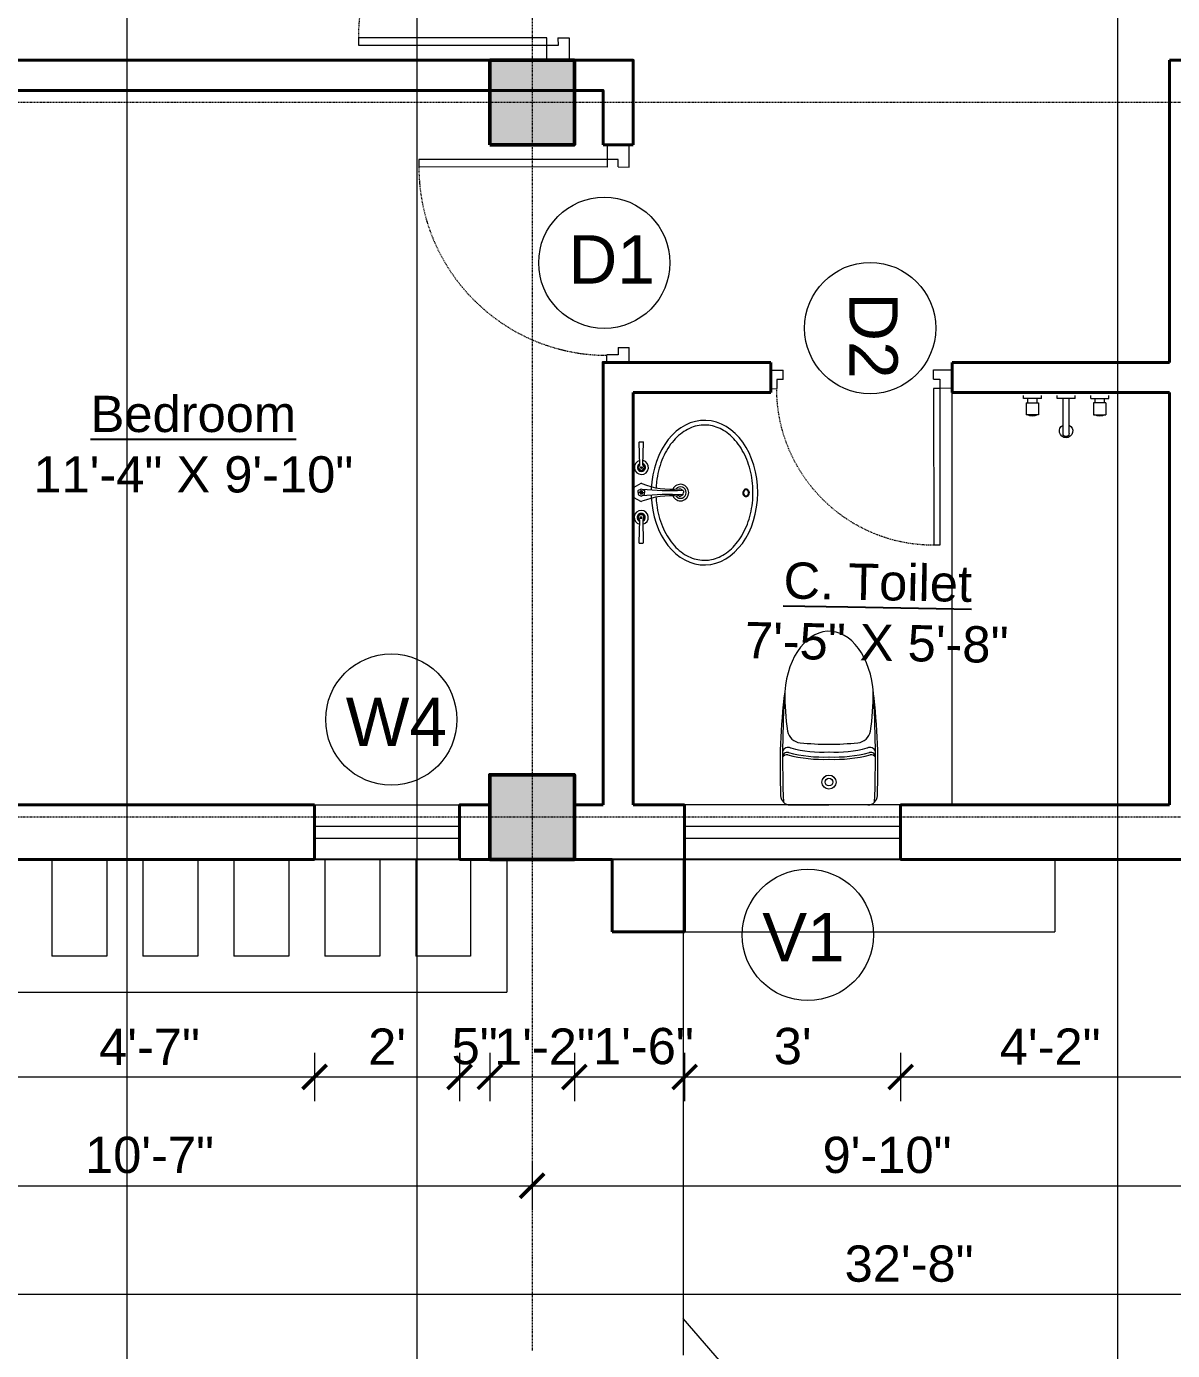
# Model space of a CAD drawing. Header units: inches. Extents: x 136316 to 155547, y -21384 to -17606.
# Drawn here: x 151810.4 to 152000.1, y -19205.7 to -18986.6 of the extents above; entities that cross this region are included whole.
import ezdxf

# ---------------------------------------------------------------- set-up
doc = ezdxf.new("R2010")
doc.units = ezdxf.units.IN
doc.header["$LTSCALE"] = 0.5
doc.header["$MEASUREMENT"] = 0
doc.header["$PDMODE"] = 66
doc.linetypes.add('CENTER', pattern=[2, 1.25, -0.25, 0.25, -0.25])
doc.linetypes.add('HIDDEN', pattern=[0.375, 0.25, -0.125])
for name, color, linetype, lineweight in [('Annotate-Lite.w', 177, 'Continuous', 9), ('Annotations-Bold.w', 177, 'Continuous', 13), ('C-COLUMN', 1, 'Continuous', 50), ('DIM', 4, 'Continuous', 5), ('DIM 1-100', 4, 'Continuous', 13), ('Door-Window.w', 4, 'Continuous', 15), ('Fittings', 9, 'Continuous', 5), ('Fixture-Fittings.w', 9, 'Continuous', 9), ('PARAPET', 50, 'Continuous', 13), ('TEXT', 220, 'Continuous', 9), ('Toilet', 7, 'Continuous', 25), ('wall', 1, 'Continuous', 40), ('window', 4, 'Continuous', 13)]:
    doc.layers.add(name, color=color, linetype=linetype, lineweight=lineweight)
doc.styles.add('arial.', font='arial.ttf')
doc.styles.add('gaurav', font='arial.ttf')
doc.styles.get("Standard").update_dxf_attribs({"font": 'arial.ttf'})
doc.dimstyles.new('1 by 96', dxfattribs={"dimtxt": 6, "dimasz": 4, "dimexe": 4, "dimexo": 4, "dimgap": 2, "dimtad": 1, "dimdec": 0, "dimzin": 0, "dimdsep": 46, "dimlunit": 4, "dimtxsty": 'Standard', "dimblk": 'ARCHTICK', "dimcen": 0, "dimdle": 4, "dimadec": 0, "dimazin": 0, "dimtfac": 1, "dimtdec": 0, "dimtix": 1, "dimtofl": 0, "dimtmove": 1, "dimatfit": 3, "dimldrblk": 'ARCHTICK', "dimfxl": 4, "dimfxlon": 1, "dimtolj": 1, "dimtzin": 0, "dimlwd": -1, "dimlwe": -1, "dimarcsym": 0})

# ---------------------------------------------------------------- blocks, each defined once
blk = doc.blocks.new('3-0')
at = {"ltscale": 3}
for p, q in [((11063.05, 10097.68), (11065.97, 10099.9)), ((11065.97, 10099.9), (11066.71, 10098.92)), ((11063.05, 10097.68), (11064.53, 10095.73)), ((11065.25, 10097.81), (11066.71, 10098.92)), ((11065.99, 10096.84), (11065.25, 10097.81)), ((11065.99, 10096.84), (11064.53, 10095.73)), ((11085.5, 10074.13), (11110.32, 10092.96)), ((11111.05, 10091.97), (11110.32, 10092.96)), ((11086.24, 10073.15), (11111.05, 10091.97)), ((11084.78, 10072.04), (11086.24, 10073.15)), ((11086.24, 10073.15), (11085.5, 10074.13)), ((11087.72, 10071.2), (11086.24, 10073.15)), ((11084.04, 10073.02), (11082.57, 10071.91)), ((11082.57, 10071.91), (11084.79, 10068.98)), ((11084.04, 10073.02), (11084.78, 10072.04)), ((11084.79, 10068.98), (11087.72, 10071.2))]:
    blk.add_line(p, q, dxfattribs=at)
at = {"layer": 'Door-Window.w', "color": 9, "linetype": 'HIDDEN', "lineweight": 18}
blk.add_arc((11085.5, 10074.13), 31.16, 37.1906, 127.1465, dxfattribs=at)
blk = doc.blocks.new('tht')
for p in [(672498.79, -367827.02), (672511.67, -367827.02)]:
    blk.add_line(p, (672505.23, -367827.02))
for radius in [1.17, 0.634]:
    blk.add_circle((672505.23, -367823.24), radius)
for centre, radius, start, end in [((672598.59, -367820.91), 101.47, 172.8664, 182.5999), ((672667.29, -367819.26), 169.75, 176.3006, 182.4712), ((672541.19, -367808.57), 43.29, 179.6519, 188.297), ((672469.27, -367808.57), 43.29, 351.703, 0.3481), ((672411.87, -367820.91), 101.47, 357.4001, 7.1336), ((672343.17, -367819.26), 169.75, 357.5288, 3.6994), ((672500.68, -367814.39), 2.36, 190.4701, 264.6079), ((672509.78, -367814.39), 2.36, 275.3921, 349.5299), ((672505.55, -367762.72), 54.26, 264.6079, 269.6591), ((672504.91, -367762.72), 54.26, 270.3409, 275.3921), ((672498.28, -367819.07), 0.741, 72.3593, 185.9315), ((672498.21, -367819.43), 0.718, 73.3813, 156.4724), ((672498.46, -367818.44), 0.947, 62.2033, 161.9404), ((672504.3, -367795.78), 23.7, 255.6185, 272.2533), ((672504.3, -367795.78), 23.31, 255.6185, 272.2533), ((672504.3, -367796.55), 21.73, 255.6185, 272.4575), ((672506.16, -367796.55), 21.73, 267.5425, 284.3815), ((672506.16, -367795.78), 23.7, 267.7467, 284.3815), ((672506.16, -367795.78), 23.31, 267.7467, 284.3815), ((672512, -367818.44), 0.947, 18.0596, 117.7967), ((672512.18, -367819.07), 0.741, 354.0685, 107.6407), ((672512.25, -367819.43), 0.718, 23.5276, 106.6187), ((672498.79, -367825.44), 1.57, 182.5999, 270), ((672511.67, -367825.44), 1.57, 270, 357.4001)]:
    blk.add_arc(centre, radius, start, end)
blk.add_ellipse((672505.23, -367809.67), major_axis=(0, -11.39), ratio=0.648116, start_param=1.570796, end_param=4.592942)
blk = doc.blocks.new('A$C604E024C')
at = {"linetype": 'ByBlock'}
for p, q in [((-107.3, 6.3), (-198.2, 8.5)), ((-101.1, 4.4), (-101.1, -4.4)), ((-101.1, 4.4), (-100.5, 4.4)), ((-100.5, 4.4), (-100.5, 0.6)), ((-100.5, 0.6), (-96.6, 0.6)), ((-100.5, 0), (-100.5, -3.8)), ((-100.5, 0), (-96.6, 0)), ((-96.6, 4.4), (-96.6, 0.6)), ((-96.6, 4.4), (-96, 4.4)), ((-96, 4.4), (-96, -3.8)), ((-5.6, 4.4), (-5.6, -4.4)), ((-5.6, 4.4), (-5, 4.4)), ((-5, 4.4), (-5, -3.8)), ((0, 12.9), (0, -12.9)), ((1.2, 4.4), (1.2, -4.4)), ((1.2, 4.4), (3.5, 4.4)), ((1.8, 3.8), (1.8, 0.6)), ((1.8, 3.8), (3.5, 3.8)), ((1.8, 0.6), (3.5, 0.6)), ((100.4, 2.2), (101, 2.4)), ((107.3, 6.3), (198.2, 8.5)), ((199.2, 7.5), (199.2, -7.5)), ((-107.3, -6.3), (-198.2, -8.5)), ((-101.1, -4.4), (-100.5, -4.4)), ((-100.5, -3.8), (-100.5, -4.4)), ((-96.6, 0), (-96.6, -4.4)), ((-96.6, -4.4), (-96, -4.4)), ((-96, -3.8), (-96, -4.4)), ((-5.6, -4.4), (-1.2, -4.4)), ((-5, -3.8), (-1.2, -3.8)), ((-1.2, -3.8), (-1.2, -4.4)), ((1.2, -4.4), (3.5, -4.4)), ((1.8, 0), (1.8, -3.8)), ((1.8, 0), (3.5, 0)), ((1.8, -3.8), (3.5, -3.8)), ((100.4, -2.2), (101, -2.4)), ((107.3, -6.3), (198.2, -8.5))]:
    blk.add_line(p, q, dxfattribs=at)
for points in [[(34.8, -2.5), (34.8, -2.5, 0.267949), (34.8, 2.5), (19.6, 28.9, 0.267949), (15.2, 31.4), (-15.2, 31.4, 0.267949), (-19.6, 28.9), (-34.8, 2.5, 0.267949), (-34.8, -2.5)], [(0, 12.9), (-4.6, 12.9, 0.267949), (-8.9, 10.4), (-13.5, 2.5, 0.267949), (-13.5, -2.5), (-8.9, -10.4, 0.267949), (-4.6, -12.9), (0, -12.9)], [(0, 12.9), (4.6, 12.9, -0.267949), (8.9, 10.4), (13.5, 2.5, -0.267949), (13.5, -2.5), (8.9, -10.4, -0.267949), (4.6, -12.9), (0, -12.9)], [(-14.6, -149.3, 0.267949), (-14.6, -154.3), (-9.4, -163.2, 0.267949), (-5.1, -165.7), (0, -165.7)], [(14.6, -149.3, -0.267949), (14.6, -154.3), (9.5, -163.2, -0.267949), (5.2, -165.7), (0, -165.7)]]:
    blk.add_lwpolyline(points, format="xyb", dxfattribs=at)
for centre, radius, start, end in [((-148.2, 0), 51.6, 171.6285, 188.3715), ((-198.2, 7.5), 1, 88.5767, 180), ((-98.6, 0), 27.8, 193.9353, 166.0647), ((-98.6, 0), 16.1, 203.4772, 156.5228), ((-98.6, 0), 13.6, 207.8254, 152.1746), ((-98.6, 0), 10.7, 215.7665, 144.2335), ((3.5, 2.2), 2.2, 301.4048, 90), ((3.5, 2.2), 1.6, 270, 90.0142), ((3.5, -1.9), 2.5, 270, 62.7097), ((98.6, 0), 27.8, 13.9353, 346.0647), ((98.6, 0), 16.1, 23.4772, 336.5228), ((98.6, 0), 13.6, 27.8254, 332.1746), ((98.6, 0), 10.7, 35.7665, 324.2335), ((198.2, 7.5), 1, 0, 91.4233), ((-198.2, -7.5), 1, 180, 271.4233), ((-325.4, -117.3), 312.4, 354.1333, 21.5654), ((-1093.1, -109.8), 1085, 357.1828, 5.6778), ((3.5, -1.9), 1.9, 270, 90), ((1083.5, -109.3), 1075.4, 174.3028, 182.8736), ((324.5, -117.1), 311.5, 158.4157, 185.9255), ((198.2, -7.5), 1, 268.5767, 0)]:
    blk.add_arc(centre, radius, start, end, dxfattribs=at)
blk.add_ellipse((98.6, 0), major_axis=(0, 4.4), ratio=0.647537, start_param=-0.996154, end_param=4.137747, dxfattribs=at)
blk.add_open_spline([(100.4, 2.2), (100.2, 2.6), (100, 2.9), (99.5, 3.4), (99.3, 3.6), (98.9, 3.8), (98.7, 3.8), (98.6, 3.8), (98.4, 3.8), (98.1, 3.7), (97.7, 3.5), (97.5, 3.3), (97.1, 2.8), (96.9, 2.5), (96.6, 1.8), (96.5, 1.3), (96.3, 0.3), (96.3, -0.3), (96.5, -1.6), (96.7, -2.1), (97.1, -2.9), (97.4, -3.2), (97.9, -3.6), (98.1, -3.7), (98.6, -3.8), (98.8, -3.8), (99.3, -3.6), (99.6, -3.4), (100, -2.9), (100.2, -2.6), (100.4, -2.2)], degree=3, knots=[5.296065, 5.296065, 5.296065, 5.296065, 5.668493, 5.668493, 6.044953, 6.044953, 6.283185, 6.283185, 6.283185, 6.618814, 6.618814, 6.954443, 6.954443, 7.290072, 7.290072, 7.6257, 7.6257, 8.094621, 8.094621, 8.563542, 8.563542, 8.940002, 8.940002, 9.316461, 9.316461, 9.692921, 9.692921, 10.069381, 10.069381, 10.411893, 10.411893, 10.411893, 10.411893], dxfattribs=at)
blk = doc.blocks.new('basin')
for radius, start, end in [(1.14, 113.503, 66.2712), (0.79, 126.715, 52.8739)]:
    blk.add_arc((134195.31, -39122.53), radius, start, end)
blk.add_ellipse((134195.31, -39125.83), major_axis=(-9.97, 0), ratio=0.736887, start_param=4.757716, end_param=10.948885)
blk.add_ellipse((134195.31, -39131.57), major_axis=(0.448, 0), ratio=0.674502)
for points, knots in [([(134194.69, -39119.15), (134194.32, -39119.17), (134193.96, -39119.2), (134193.09, -39119.32), (134192.57, -39119.42), (134191.58, -39119.69), (134191.1, -39119.85), (134190.19, -39120.23), (134189.76, -39120.45), (134188.95, -39120.93), (134188.57, -39121.2), (134187.89, -39121.77), (134187.59, -39122.07), (134187.06, -39122.71), (134186.83, -39123.04), (134186.45, -39123.73), (134186.3, -39124.08), (134186.09, -39124.79), (134186.03, -39125.15), (134185.99, -39125.61), (134185.99, -39125.72), (134185.99, -39125.83), (134185.99, -39126.08), (134186.01, -39126.34), (134186.11, -39126.94), (134186.2, -39127.29), (134186.47, -39127.97), (134186.64, -39128.31), (134187.06, -39128.96), (134187.31, -39129.28), (134187.88, -39129.88), (134188.2, -39130.16), (134188.9, -39130.7), (134189.28, -39130.94), (134190.1, -39131.39), (134190.53, -39131.59), (134191.45, -39131.93), (134191.92, -39132.08), (134192.9, -39132.31), (134193.4, -39132.4), (134194.43, -39132.51), (134194.94, -39132.53), (134195.97, -39132.52), (134196.49, -39132.48), (134197.5, -39132.35), (134198, -39132.25), (134198.97, -39132), (134199.44, -39131.84), (134200.34, -39131.48), (134200.76, -39131.27), (134201.56, -39130.8), (134201.93, -39130.55), (134202.61, -39130), (134202.91, -39129.71), (134203.45, -39129.1), (134203.69, -39128.78), (134204.08, -39128.12), (134204.24, -39127.78), (134204.48, -39127.09), (134204.56, -39126.74), (134204.64, -39126.04), (134204.64, -39125.69), (134204.57, -39124.98), (134204.49, -39124.62), (134204.25, -39123.91), (134204.09, -39123.56), (134203.69, -39122.89), (134203.45, -39122.56), (134202.89, -39121.93), (134202.58, -39121.63), (134201.88, -39121.07), (134201.49, -39120.81), (134200.67, -39120.35), (134200.22, -39120.13), (134199.3, -39119.77), (134198.81, -39119.62), (134197.81, -39119.37), (134197.29, -39119.28), (134196.49, -39119.19), (134196.22, -39119.16), (134195.94, -39119.15)], [4.778413, 4.778413, 4.778413, 4.778413, 4.89303, 4.89303, 5.060537, 5.060537, 5.228045, 5.228045, 5.395552, 5.395552, 5.56306, 5.56306, 5.730567, 5.730567, 5.898075, 5.898075, 6.065582, 6.065582, 6.233089, 6.233089, 6.283185, 6.283185, 6.283185, 6.401225, 6.401225, 6.564378, 6.564378, 6.727532, 6.727532, 6.890685, 6.890685, 7.053839, 7.053839, 7.216992, 7.216992, 7.380146, 7.380146, 7.543299, 7.543299, 7.706452, 7.706452, 7.869606, 7.869606, 8.032759, 8.032759, 8.195913, 8.195913, 8.359066, 8.359066, 8.52222, 8.52222, 8.685373, 8.685373, 8.848527, 8.848527, 9.01168, 9.01168, 9.174834, 9.174834, 9.337987, 9.337987, 9.501141, 9.501141, 9.668648, 9.668648, 9.836155, 9.836155, 10.003663, 10.003663, 10.17117, 10.17117, 10.338678, 10.338678, 10.506185, 10.506185, 10.673693, 10.673693, 10.8412, 10.8412, 10.929386, 10.929386, 10.929386, 10.929386]), ([(134195.86, -39131.57), (134195.86, -39131.55), (134195.86, -39131.52), (134195.84, -39131.46), (134195.83, -39131.44), (134195.79, -39131.36), (134195.75, -39131.32), (134195.66, -39131.25), (134195.6, -39131.23), (134195.46, -39131.18), (134195.36, -39131.16), (134195.17, -39131.17), (134195.07, -39131.2), (134194.94, -39131.27), (134194.9, -39131.3), (134194.83, -39131.37), (134194.8, -39131.4), (134194.77, -39131.48), (134194.76, -39131.52), (134194.75, -39131.6), (134194.76, -39131.65), (134194.79, -39131.73), (134194.81, -39131.76), (134194.87, -39131.83), (134194.9, -39131.86), (134194.98, -39131.9), (134195.02, -39131.92), (134195.15, -39131.97), (134195.25, -39131.99), (134195.44, -39131.98), (134195.54, -39131.95), (134195.67, -39131.89), (134195.72, -39131.85), (134195.79, -39131.78), (134195.81, -39131.75), (134195.85, -39131.67), (134195.86, -39131.63), (134195.86, -39131.58), (134195.86, -39131.58), (134195.86, -39131.57)], [0, 0, 0, 0, 0.188397, 0.188397, 0.376794, 0.376794, 0.73698, 0.73698, 1.097166, 1.097166, 1.657793, 1.657793, 2.21842, 2.21842, 2.564182, 2.564182, 2.840364, 2.840364, 3.116547, 3.116547, 3.39273, 3.39273, 3.668913, 3.668913, 3.945096, 3.945096, 4.221279, 4.221279, 4.783807, 4.783807, 5.346334, 5.346334, 5.697184, 5.697184, 5.974645, 5.974645, 6.252106, 6.252106, 6.283185, 6.283185, 6.283185, 6.283185])]:
    blk.add_open_spline(points, degree=3, knots=knots)
at = {"xscale": 0.03499430959345774, "yscale": 0.03499430959345774, "zscale": 0.03499430959345774, "rotation": 359.9929103328581}
blk.add_blockref('A$C604E024C', (134195.31, -39117.12), dxfattribs=at)
blk = doc.blocks.new('dhftx')
for p, q in [((6364.08, -39064.57), (6364.08, -39064.07)), ((6367.08, -39064.57), (6364.08, -39064.57)), ((6364.56, -39065.3), (6366.6, -39065.3)), ((6364.56, -39065.3), (6364.56, -39067.3)), ((6364.81, -39065.3), (6364.81, -39064.57)), ((6366.34, -39065.3), (6366.34, -39064.57)), ((6366.6, -39065.3), (6366.6, -39067.3)), ((6367.08, -39064.57), (6367.08, -39064.07)), ((6369.66, -39064.57), (6369.66, -39064.07)), ((6369.66, -39064.57), (6372.66, -39064.57)), ((6370.66, -39070.39), (6370.66, -39064.57)), ((6371.66, -39070.39), (6371.66, -39064.57)), ((6372.66, -39064.57), (6372.66, -39064.07)), ((6375.23, -39064.57), (6375.23, -39064.07)), ((6375.23, -39064.57), (6378.23, -39064.57)), ((6377.76, -39065.3), (6375.71, -39065.3)), ((6375.71, -39065.3), (6375.71, -39067.3)), ((6375.97, -39065.3), (6375.97, -39064.57)), ((6377.5, -39065.3), (6377.5, -39064.57)), ((6377.76, -39065.3), (6377.76, -39067.3)), ((6378.23, -39064.57), (6378.23, -39064.07)), ((6366.6, -39067.3), (6364.56, -39067.3)), ((6375.71, -39067.3), (6377.76, -39067.3))]:
    blk.add_line(p, q)
for centre, radius, start, end in [((6365.58, -39065.87), 1.66, 240.1832, 299.8168), ((6376.73, -39065.87), 1.66, 240.1832, 299.8168), ((6371.16, -39069.97), 1.11, 116.7926, 63.2074), ((6371.16, -39070.39), 0.5, 180, 0)]:
    blk.add_arc(centre, radius, start, end)
blk = doc.blocks.new('_ArchTick')
at = {"color": 0, "linetype": 'ByBlock', "const_width": 0.15}
blk.add_lwpolyline([(-0.5, -0.5), (0.5, 0.5)], dxfattribs=at)
blk = doc.blocks.new('*D521')
at = {"layer": 'Defpoints', "color": 0, "transparency": 16777216}
for p in [(151803.48, -19124.44), (151858.13, -19124.44), (151858.13, -19160.44)]:
    blk.add_point(p, dxfattribs=at)
at = {"layer": 'DIM 1-100', "color": 0, "transparency": 16777216}
for p, q in [((151803.48, -19156.44), (151803.48, -19164.44)), ((151858.13, -19156.44), (151858.13, -19164.44)), ((151799.48, -19160.44), (151862.13, -19160.44))]:
    blk.add_line(p, q, dxfattribs=at)
at = {"layer": 'DIM 1-100', "color": 0, "transparency": 16777216, "xscale": 4, "yscale": 4, "zscale": 4, "rotation": 180}
blk.add_blockref('_ArchTick', (151803.48, -19160.44), dxfattribs=at)
at = {"layer": 'DIM 1-100', "color": 0, "transparency": 16777216, "xscale": 4, "yscale": 4, "zscale": 4}
blk.add_blockref('_ArchTick', (151858.13, -19160.44), dxfattribs=at)
at = {"layer": 'DIM 1-100', "color": 0, "transparency": 16777216, "insert": (151830.81, -19155.44), "char_height": 6, "attachment_point": 5}
blk.add_mtext('\\A1;4\'-7"', dxfattribs=at)
blk = doc.blocks.new('*D525')
at = {"layer": 'Defpoints', "color": 0, "transparency": 16777216}
for p in [(151858.13, -19124.44), (151882.13, -19124.44), (151882.13, -19160.44)]:
    blk.add_point(p, dxfattribs=at)
at = {"layer": 'DIM 1-100', "color": 0, "transparency": 16777216}
for p, q in [((151858.13, -19156.44), (151858.13, -19164.44)), ((151882.13, -19156.44), (151882.13, -19164.44)), ((151854.13, -19160.44), (151886.13, -19160.44))]:
    blk.add_line(p, q, dxfattribs=at)
at = {"layer": 'DIM 1-100', "color": 0, "transparency": 16777216, "xscale": 4, "yscale": 4, "zscale": 4, "rotation": 180}
blk.add_blockref('_ArchTick', (151858.13, -19160.44), dxfattribs=at)
at = {"layer": 'DIM 1-100', "color": 0, "transparency": 16777216, "xscale": 4, "yscale": 4, "zscale": 4}
blk.add_blockref('_ArchTick', (151882.13, -19160.44), dxfattribs=at)
at = {"layer": 'DIM 1-100', "color": 0, "transparency": 16777216, "insert": (151870.13, -19155.43), "char_height": 6, "attachment_point": 5}
blk.add_mtext("\\A1;2'", dxfattribs=at)
blk = doc.blocks.new('*D526')
at = {"layer": 'Defpoints', "color": 0, "transparency": 16777216}
for p in [(151882.13, -19124.44), (151887.13, -19124.44), (151887.13, -19160.44)]:
    blk.add_point(p, dxfattribs=at)
at = {"layer": 'DIM 1-100', "color": 0, "transparency": 16777216}
for p, q in [((151882.13, -19156.44), (151882.13, -19164.44)), ((151887.13, -19156.44), (151887.13, -19164.44))]:
    blk.add_line(p, q, dxfattribs=at)
at = {"layer": 'DIM 1-100', "color": 0, "transparency": 16777216, "insert": (151884.63, -19155.39), "char_height": 6, "attachment_point": 5}
blk.add_mtext('\\A1;5"', dxfattribs=at)
blk = doc.blocks.new('*D527')
at = {"layer": 'Defpoints', "color": 0, "transparency": 16777216}
for p in [(151887.13, -19124.44), (151901.13, -19124.44), (151901.13, -19160.44)]:
    blk.add_point(p, dxfattribs=at)
at = {"layer": 'DIM 1-100', "color": 0, "transparency": 16777216}
for p, q in [((151887.13, -19156.44), (151887.13, -19164.44)), ((151901.13, -19156.44), (151901.13, -19164.44)), ((151883.13, -19160.44), (151905.13, -19160.44))]:
    blk.add_line(p, q, dxfattribs=at)
at = {"layer": 'DIM 1-100', "color": 0, "transparency": 16777216, "xscale": 4, "yscale": 4, "zscale": 4, "rotation": 180}
blk.add_blockref('_ArchTick', (151887.13, -19160.44), dxfattribs=at)
at = {"layer": 'DIM 1-100', "color": 0, "transparency": 16777216, "xscale": 4, "yscale": 4, "zscale": 4}
blk.add_blockref('_ArchTick', (151901.13, -19160.44), dxfattribs=at)
at = {"layer": 'DIM 1-100', "color": 0, "transparency": 16777216, "insert": (151896.18, -19155.43), "char_height": 6, "attachment_point": 5}
blk.add_mtext('\\A1;1\'-2"', dxfattribs=at)
blk = doc.blocks.new('*D528')
at = {"layer": 'Defpoints', "color": 0, "transparency": 16777216}
for p in [(151901.13, -19124.44), (151919.38, -19124.44), (151919.38, -19160.44)]:
    blk.add_point(p, dxfattribs=at)
at = {"layer": 'DIM 1-100', "color": 0, "transparency": 16777216}
for p, q in [((151901.13, -19156.44), (151901.13, -19164.44)), ((151919.38, -19156.44), (151919.38, -19164.44)), ((151897.13, -19160.44), (151923.38, -19160.44))]:
    blk.add_line(p, q, dxfattribs=at)
at = {"layer": 'DIM 1-100', "color": 0, "transparency": 16777216, "xscale": 4, "yscale": 4, "zscale": 4, "rotation": 180}
blk.add_blockref('_ArchTick', (151901.13, -19160.44), dxfattribs=at)
at = {"layer": 'DIM 1-100', "color": 0, "transparency": 16777216, "xscale": 4, "yscale": 4, "zscale": 4}
blk.add_blockref('_ArchTick', (151919.38, -19160.44), dxfattribs=at)
at = {"layer": 'DIM 1-100', "color": 0, "transparency": 16777216, "insert": (151912.56, -19155.38), "char_height": 6, "attachment_point": 5}
blk.add_mtext('\\A1;1\'-6"', dxfattribs=at)
blk = doc.blocks.new('*D529')
at = {"layer": 'Defpoints', "color": 0, "transparency": 16777216}
for p in [(151919.38, -19124.44), (151955.13, -19124.44), (151955.13, -19160.44)]:
    blk.add_point(p, dxfattribs=at)
at = {"layer": 'DIM 1-100', "color": 0, "transparency": 16777216}
for p, q in [((151919.38, -19156.44), (151919.38, -19164.44)), ((151955.13, -19156.44), (151955.13, -19164.44)), ((151915.38, -19160.44), (151959.13, -19160.44))]:
    blk.add_line(p, q, dxfattribs=at)
at = {"layer": 'DIM 1-100', "color": 0, "transparency": 16777216, "xscale": 4, "yscale": 4, "zscale": 4, "rotation": 180}
blk.add_blockref('_ArchTick', (151919.38, -19160.44), dxfattribs=at)
at = {"layer": 'DIM 1-100', "color": 0, "transparency": 16777216, "xscale": 4, "yscale": 4, "zscale": 4}
blk.add_blockref('_ArchTick', (151955.13, -19160.44), dxfattribs=at)
at = {"layer": 'DIM 1-100', "color": 0, "transparency": 16777216, "insert": (151937.26, -19155.37), "char_height": 6, "attachment_point": 5}
blk.add_mtext("\\A1;3'", dxfattribs=at)
blk = doc.blocks.new('*D530')
at = {"layer": 'Defpoints', "color": 0, "transparency": 16777216}
for p in [(151955.13, -19124.44), (152004.63, -19124.44), (152004.63, -19160.44)]:
    blk.add_point(p, dxfattribs=at)
at = {"layer": 'DIM 1-100', "color": 0, "transparency": 16777216}
for p, q in [((151955.13, -19156.44), (151955.13, -19164.44)), ((152004.63, -19156.44), (152004.63, -19164.44)), ((151951.13, -19160.44), (152008.63, -19160.44))]:
    blk.add_line(p, q, dxfattribs=at)
at = {"layer": 'DIM 1-100', "color": 0, "transparency": 16777216, "xscale": 4, "yscale": 4, "zscale": 4, "rotation": 180}
blk.add_blockref('_ArchTick', (151955.13, -19160.44), dxfattribs=at)
at = {"layer": 'DIM 1-100', "color": 0, "transparency": 16777216, "xscale": 4, "yscale": 4, "zscale": 4}
blk.add_blockref('_ArchTick', (152004.63, -19160.44), dxfattribs=at)
at = {"layer": 'DIM 1-100', "color": 0, "transparency": 16777216, "insert": (151979.88, -19155.43), "char_height": 6, "attachment_point": 5}
blk.add_mtext('\\A1;4\'-2"', dxfattribs=at)
blk = doc.blocks.new('*D537')
at = {"layer": 'Defpoints', "color": 0, "transparency": 16777216}
for p in [(151767.48, -19124.44), (151894.13, -19124.44), (151894.13, -19178.44)]:
    blk.add_point(p, dxfattribs=at)
at = {"layer": 'DIM 1-100', "color": 0, "transparency": 16777216}
for p, q in [((151767.48, -19174.44), (151767.48, -19182.44)), ((151894.13, -19174.44), (151894.13, -19182.44)), ((151763.48, -19178.44), (151898.13, -19178.44))]:
    blk.add_line(p, q, dxfattribs=at)
at = {"layer": 'DIM 1-100', "color": 0, "transparency": 16777216, "xscale": 4, "yscale": 4, "zscale": 4, "rotation": 180}
blk.add_blockref('_ArchTick', (151767.48, -19178.44), dxfattribs=at)
at = {"layer": 'DIM 1-100', "color": 0, "transparency": 16777216, "xscale": 4, "yscale": 4, "zscale": 4}
blk.add_blockref('_ArchTick', (151894.13, -19178.44), dxfattribs=at)
at = {"layer": 'DIM 1-100', "color": 0, "transparency": 16777216, "insert": (151830.81, -19173.38), "char_height": 6, "attachment_point": 5}
blk.add_mtext('\\A1;10\'-7"', dxfattribs=at)
blk = doc.blocks.new('*D538')
at = {"layer": 'Defpoints', "color": 0, "transparency": 16777216}
for p in [(151894.13, -19124.44), (152011.63, -19124.44), (152011.63, -19178.44)]:
    blk.add_point(p, dxfattribs=at)
at = {"layer": 'DIM 1-100', "color": 0, "transparency": 16777216}
for p, q in [((151894.13, -19174.44), (151894.13, -19182.44)), ((152011.63, -19174.44), (152011.63, -19182.44)), ((151890.13, -19178.44), (152015.63, -19178.44))]:
    blk.add_line(p, q, dxfattribs=at)
at = {"layer": 'DIM 1-100', "color": 0, "transparency": 16777216, "xscale": 4, "yscale": 4, "zscale": 4, "rotation": 180}
blk.add_blockref('_ArchTick', (151894.13, -19178.44), dxfattribs=at)
at = {"layer": 'DIM 1-100', "color": 0, "transparency": 16777216, "xscale": 4, "yscale": 4, "zscale": 4}
blk.add_blockref('_ArchTick', (152011.63, -19178.44), dxfattribs=at)
at = {"layer": 'DIM 1-100', "color": 0, "transparency": 16777216, "insert": (151952.88, -19173.38), "char_height": 6, "attachment_point": 5}
blk.add_mtext('\\A1;9\'-10"', dxfattribs=at)
blk = doc.blocks.new('*D463')
at = {"layer": 'Defpoints', "color": 0, "transparency": 16777216}
for p in [(151760.48, -19124.44), (152152.59, -19124.44), (151760.48, -19196.44)]:
    blk.add_point(p, dxfattribs=at)
at = {"layer": 'DIM 1-100', "color": 0, "transparency": 16777216}
for p, q in [((151760.48, -19192.44), (151760.48, -19200.44)), ((152152.59, -19192.44), (152152.59, -19200.44)), ((152156.59, -19196.44), (151756.48, -19196.44))]:
    blk.add_line(p, q, dxfattribs=at)
at = {"layer": 'DIM 1-100', "color": 0, "transparency": 16777216, "xscale": 4, "yscale": 4, "zscale": 4, "rotation": 180}
blk.add_blockref('_ArchTick', (151760.48, -19196.44), dxfattribs=at)
at = {"layer": 'DIM 1-100', "color": 0, "transparency": 16777216, "xscale": 4, "yscale": 4, "zscale": 4}
blk.add_blockref('_ArchTick', (152152.59, -19196.44), dxfattribs=at)
at = {"layer": 'DIM 1-100', "color": 0, "transparency": 16777216, "insert": (151956.53, -19191.37), "char_height": 6, "attachment_point": 5}
blk.add_mtext('\\A1;32\'-8"', dxfattribs=at)

msp = doc.modelspace()

# ---------------------------------------------------------------- hatches: boundary and pattern name
at = {"layer": 'C-COLUMN'}
h = msp.add_hatch(color=256, dxfattribs=at)
h.dxf.hatch_style = 1
h.paths.add_polyline_path([(151901.13, -18992.21), (151887.13, -18992.21), (151887.13, -19006.21), (151901.13, -19006.21)])
h = msp.add_hatch(color=256, dxfattribs=at)
h.dxf.hatch_style = 1
h.paths.add_polyline_path([(151901.13, -19110.44), (151887.13, -19110.44), (151887.13, -19124.44), (151901.13, -19124.44)])

# ---------------------------------------------------------------- linework, layer by layer
at = {"layer": 'Annotate-Lite.w'}
for p in [(151827.13, -18385.3), (151875.13, -18383.12), (151991.08, -18505.8)]:
    msp.add_xline(p, (0, 1), dxfattribs=at)
at = {"layer": 'Annotate-Lite.w', "ltscale": 0.005}
for centre in [(151906.08, -19025.73), (151950.08, -19036.54), (151870.83, -19101.32), (151939.76, -19136.95)]:
    msp.add_circle(centre, 10.86, dxfattribs=at)
at = {"layer": 'Annotations-Bold.w', "linetype": 'CENTER', "ltscale": 0.3}
for p, q in [((151894.13, -18758.96), (151894.13, -19205.71)), ((152237.7, -18999.21), (151677.48, -18999.21)), ((152237.7, -19117.44), (151677.48, -19117.44))]:
    msp.add_line(p, q, dxfattribs=at)
at = {"layer": 'C-COLUMN'}
for points in [[(151887.13, -19006.21), (151901.13, -19006.21), (151901.13, -18992.21), (151887.13, -18992.21)], [(151887.13, -19124.44), (151901.13, -19124.44), (151901.13, -19110.44), (151887.13, -19110.44)]]:
    msp.add_lwpolyline(points, close=True, dxfattribs=at)
at = {"layer": 'Defpoints'}
msp.add_lwpolyline([(152162.16, -18881.67), (152152.59, -19124.44), (151760.48, -19124.44), (151760.59, -18821.04), (152162.16, -18881.67)], dxfattribs=at)
at = {"layer": 'DIM'}
for p, q in [((151858.13, -19115.44), (151882.13, -19115.44)), ((151858.13, -19118.94), (151882.13, -19118.94)), ((151858.13, -19120.94), (151882.13, -19120.94)), ((151882.13, -19124.44), (151858.13, -19124.44))]:
    msp.add_line(p, q, dxfattribs=at)
at = {"layer": 'Fittings'}
msp.add_line((151963.63, -19115.44), (151963.63, -19047.21), dxfattribs=at)
at = {"layer": 'PARAPET', "ltscale": 100}
for p, q in [((151814.66, -19124.44), (151814.66, -19140.44)), ((151823.72, -19124.44), (151823.72, -19140.44)), ((151829.72, -19124.44), (151829.72, -19140.44)), ((151838.78, -19124.44), (151838.78, -19140.44)), ((151844.78, -19124.44), (151844.78, -19140.44)), ((151853.84, -19124.44), (151853.84, -19140.44)), ((151859.84, -19124.44), (151859.84, -19140.44)), ((151868.9, -19124.44), (151868.9, -19140.44)), ((151874.9, -19124.44), (151874.9, -19140.44)), ((151883.96, -19124.44), (151883.96, -19140.44)), ((151889.96, -19124.44), (151889.96, -19146.44)), ((151889.96, -19124.44), (151889.96, -19140.44)), ((151980.63, -19124.44), (151980.63, -19136.44)), ((151919.38, -19136.44), (151980.63, -19136.44)), ((151823.72, -19140.44), (151814.66, -19140.44)), ((151838.78, -19140.44), (151829.72, -19140.44)), ((151853.84, -19140.44), (151844.78, -19140.44)), ((151868.9, -19140.44), (151859.84, -19140.44)), ((151883.96, -19140.44), (151874.9, -19140.44)), ((151738.15, -19146.44), (151889.96, -19146.44))]:
    msp.add_line(p, q, dxfattribs=at)
at = {"layer": 'TEXT'}
for points in [[(151919.13, -19124.44), (151919.13, -19206.47)], [(151919.13, -19223.54), (151919.13, -19230.68), (151932.22, -19215.54), (151919.13, -19200.39)]]:
    msp.add_lwpolyline(points, dxfattribs=at)
at = {"layer": 'Toilet', "linetype": 'HIDDEN', "ltscale": 100}
msp.add_line((151955.13, -19124.44), (152152.59, -19124.44), dxfattribs=at)
at = {"layer": 'wall'}
for p, q in [((151999.63, -19042.21), (151999.63, -18992.21)), ((152004.63, -18992.21), (151999.63, -18992.21)), ((151910.88, -19006.21), (151905.88, -19006.21)), ((151933.63, -19047.21), (151933.63, -19042.21)), ((151963.63, -19047.21), (151963.63, -19042.21)), ((151963.63, -19042.21), (151999.63, -19042.21)), ((151910.88, -19115.44), (151910.88, -19047.21)), ((151910.88, -19047.21), (151933.63, -19047.21)), ((151963.63, -19047.21), (151999.63, -19047.21)), ((151999.63, -19115.44), (151999.63, -19047.21)), ((151858.13, -19124.44), (151858.13, -19115.44)), ((151919.38, -19115.44), (151919.38, -19124.44)), ((151955.13, -19115.44), (151999.63, -19115.44)), ((151955.13, -19115.44), (151955.13, -19124.44)), ((151803.48, -19124.44), (151858.13, -19124.44)), ((151907.38, -19136.44), (151907.38, -19124.44)), ((151919.38, -19136.44), (151919.38, -19124.44)), ((151955.13, -19124.44), (152004.63, -19124.44)), ((151919.38, -19136.44), (151907.38, -19136.44))]:
    msp.add_line(p, q, dxfattribs=at)
for points in [[(151760.48, -18992.21), (151910.88, -18992.21), (151910.88, -19006.21)], [(151760.48, -18997.21), (151905.88, -18997.21), (151905.88, -19006.21)], [(151933.63, -19042.21), (151905.88, -19042.21), (151905.88, -19115.44)], [(151803.48, -19115.44), (151858.13, -19115.44)], [(151901.13, -19115.44), (151905.88, -19115.44)], [(151910.88, -19115.44), (151919.38, -19115.44)], [(151901.13, -19124.44), (151907.38, -19124.44)], [(151919.13, -19124.44), (151919.38, -19124.44)]]:
    msp.add_lwpolyline(points, dxfattribs=at)
msp.add_lwpolyline([(151882.13, -19124.44), (151887.13, -19124.44), (151887.13, -19115.44), (151882.13, -19115.44)], close=True, dxfattribs=at)
at = {"layer": 'window'}
for p, q in [((151955.13, -19115.44), (151919.38, -19115.44)), ((151919.38, -19118.94), (151955.13, -19118.94)), ((151919.38, -19120.94), (151955.13, -19120.94)), ((151919.38, -19124.44), (151955.13, -19124.44))]:
    msp.add_line(p, q, dxfattribs=at)

# ---------------------------------------------------------------- block references
at = {"layer": 'Door-Window.w', "linetype": 'ByBlock'}
for p, xscale, yscale, zscale, rotation in [((137193.18, -17644.77), -0.9929335375360637, 0.9929335375360642, 0.9929335375360642, 217.190858839614), ((166813.98, -20312.77), -0.9997905232426018, 0.9997905232426019, 0.9997905232426019, 37.19059523916115), ((166823.94, -17685.65), 0.9997905232426019, 0.9997905232426019, 0.9997905232426019, 142.8094047608388), ((153047.54, -6613.88), -0.8331589850765497, 0.8331589850765497, 0.8331589850765497, 127.2669371386873)]:
    msp.add_blockref('3-0', p, dxfattribs=dict(at, xscale=xscale, yscale=yscale, zscale=zscale, rotation=rotation))
at = {"layer": 'Fixture-Fittings.w', "ltscale": 0.005, "xscale": -1}
msp.add_blockref('dhftx', (158353.67, 20016.4), dxfattribs=at)
at = {"layer": 'Fixture-Fittings.w', "ltscale": 0.005, "xscale": 1.2, "yscale": 1.2, "zscale": 1.2, "rotation": 89.8162792775196}
msp.add_blockref('basin', (104455.54, -179946.76), dxfattribs=at)
at = {"layer": 'Fixture-Fittings.w', "ltscale": 0.005, "rotation": 0.002832215059223271}
msp.add_blockref('tht', (-520580.14, 348678.34), dxfattribs=at)

# ---------------------------------------------------------------- texts
at = {"layer": 'Annotate-Lite.w', "ltscale": 0.005, "char_height": 8, "attachment_point": 1, "style": 'gaurav'}
for s, insert in [('D1', (151900.16, -19021.17)), ('W4', (151863.28, -19097.67)), ('V1', (151932.21, -19133.3))]:
    msp.add_mtext_dynamic_manual_height_columns(s, width=8, gutter_width=100, heights=[0], dxfattribs=dict(at, insert=insert))
at = {"layer": 'Annotate-Lite.w', "ltscale": 0.005, "insert": (151954.64, -19030.62), "char_height": 8, "attachment_point": 1, "rotation": 270, "style": 'gaurav'}
msp.add_mtext_dynamic_manual_height_columns('D2', width=8, gutter_width=100, heights=[0], dxfattribs=at)
at = {"layer": 'TEXT', "lineweight": -2, "insert": (151838.06, -19055.78), "char_height": 6, "width": 127.5059, "attachment_point": 5, "style": 'arial.'}
msp.add_mtext('{\\LBedroom\\P}11\'-4" X 9\'-10"', dxfattribs=at)
at = {"layer": 'TEXT', "lineweight": -2, "insert": (151951.26, -19083.6), "char_height": 6, "width": 127.5059, "attachment_point": 5, "rotation": 358.9441, "style": 'arial.'}
msp.add_mtext('{\\LC. Toilet\\P}7\'-5" X 5\'-8"', dxfattribs=at)

# ---------------------------------------------------------------- dimensions: what is measured, and where the dimension line sits
at = {"layer": 'DIM 1-100'}
for base, p1, p2, picture, middle in [((151760.48, -19196.44), (152152.59, -19124.44), (151760.48, -19124.44), '*D463', (151956.53, -19191.37)), ((151894.13, -19178.44), (151767.48, -19124.44), (151894.13, -19124.44), '*D537', (151830.81, -19173.38)), ((151858.13, -19160.44), (151803.48, -19124.44), (151858.13, -19124.44), '*D521', (151830.81, -19155.44)), ((151882.13, -19160.44), (151858.13, -19124.44), (151882.13, -19124.44), '*D525', (151870.13, -19155.43)), ((151887.13, -19160.44), (151882.13, -19124.44), (151887.13, -19124.44), '*D526', (151884.63, -19155.39)), ((152011.63056834, -19178.43889764), (151894.13056834, -19124.43889764), (152011.63056834, -19124.43889764), '*D538', (151952.88056834, -19173.37545971)), ((151955.13, -19160.44), (151919.38, -19124.44), (151955.13, -19124.44), '*D529', (151937.26, -19155.37)), ((152004.63056834, -19160.43889764), (151955.13056834, -19124.43889764), (152004.63056834, -19124.43889764), '*D530', (151979.88056834, -19155.42661933))]:
    dim = msp.add_linear_dim(base=base, p1=p1, p2=p2, dimstyle='1 by 96', dxfattribs=at)
    dim.commit()
    dim.dimension.update_dxf_attribs({"geometry": picture, "text_midpoint": middle})
for base, p1, p2, picture, middle in [((151901.13, -19160.44), (151887.13, -19124.44), (151901.13, -19124.44), '*D527', (151896.18, -19160.44)), ((151919.38, -19160.44), (151901.13, -19124.44), (151919.38, -19124.44), '*D528', (151912.56, -19160.44))]:
    dim = msp.add_linear_dim(base=base, p1=p1, p2=p2, dimstyle='1 by 96', dxfattribs=at)
    dim.commit()
    dim.dimension.update_dxf_attribs({"geometry": picture, "text_midpoint": middle, "dimtype": 160})

doc.saveas('drawing.dxf')
